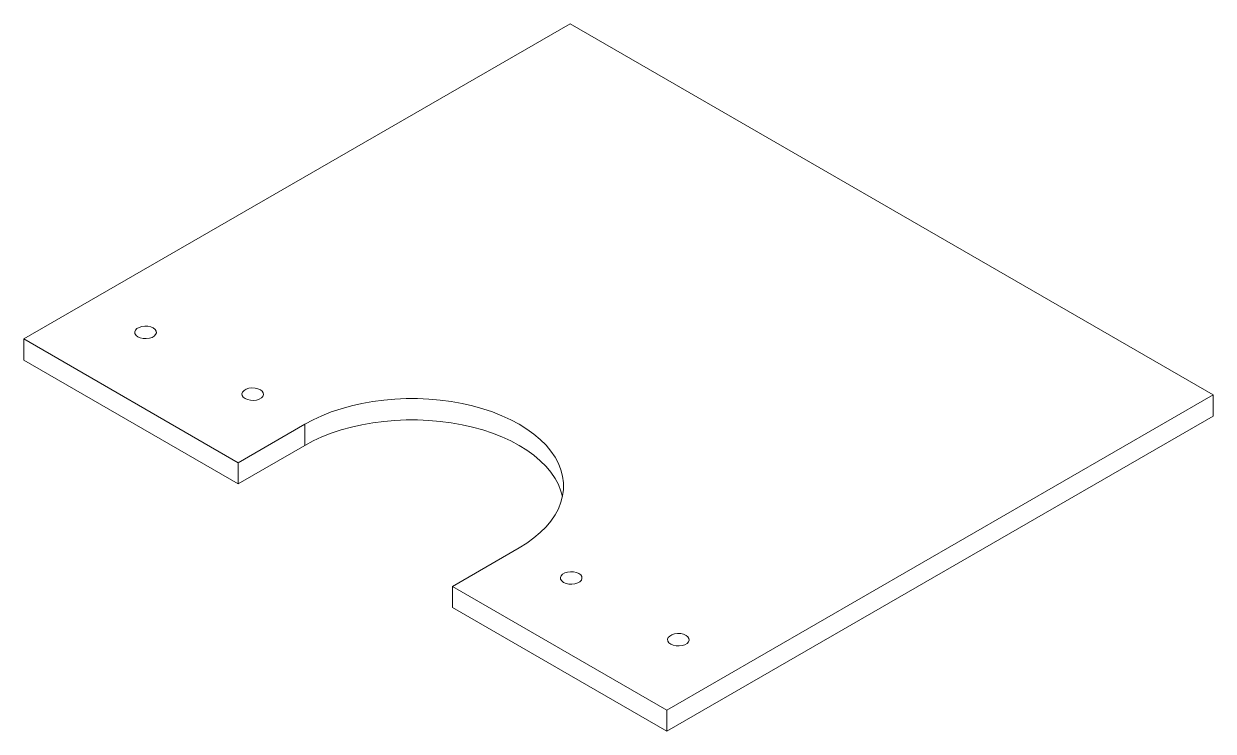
# Paper-space layout '_Isometric' of a CAD drawing. Header units: millimetres. Extents: x -137 to 137, y -82 to 82.
import ezdxf

# ---------------------------------------------------------------- set-up
doc = ezdxf.new("R2010")
doc.units = ezdxf.units.MM

psp = doc.layouts.new('_Isometric')

# ---------------------------------------------------------------- linework, layer by layer
at = {"color": 7, "linetype": 'Continuous', "lineweight": 15}
for p, q in [((-11.17, 81.72), (-137.32, 8.9)), ((137.32, -4), (-11.17, 81.72)), ((-137.32, 8.9), (-87.82, -19.68)), ((-137.32, 8.9), (-137.32, 4)), ((-137.32, 4), (-87.82, -24.57)), ((11.17, -76.82), (137.32, -4)), ((137.32, -4), (137.32, -8.9)), ((-87.82, -19.68), (-72.44, -10.8)), ((-72.44, -10.8), (-72.44, -15.69)), ((11.17, -81.72), (137.32, -8.9)), ((-87.82, -24.57), (-72.44, -15.69)), ((-87.82, -19.68), (-87.82, -24.57)), ((-22.94, -39.37), (-38.33, -48.25)), ((-38.33, -48.25), (11.17, -76.82)), ((-38.33, -48.25), (-38.33, -53.15)), ((-38.33, -53.15), (11.17, -81.72)), ((11.17, -76.82), (11.17, -81.72))]:
    psp.add_line(p, q, dxfattribs=at)
at = {"color": 7, "linetype": 'Continuous', "lineweight": 15, "flags": 128}
for points in [[(-110.98, 9.41), (-110.41, 9.17), (-109.74, 9.02), (-109.03, 8.99), (-108.33, 9.08), (-107.71, 9.28), (-107.21, 9.57), (-106.87, 9.93), (-106.71, 10.33), (-106.77, 10.74), (-107.01, 11.12), (-107.44, 11.45), (-108.01, 11.7), (-108.68, 11.84), (-109.39, 11.87), (-110.08, 11.78), (-110.71, 11.59), (-111.21, 11.3), (-111.55, 10.94), (-111.7, 10.54), (-111.65, 10.13), (-111.4, 9.74), (-110.98, 9.41)], [(-86.23, -4.88), (-85.66, -5.12), (-84.99, -5.26), (-84.28, -5.29), (-83.59, -5.21), (-82.96, -5.01), (-82.46, -4.72), (-82.12, -4.36), (-81.97, -3.96), (-82.02, -3.55), (-82.27, -3.16), (-82.69, -2.83), (-83.26, -2.59), (-83.93, -2.44), (-84.64, -2.42), (-85.33, -2.5), (-85.96, -2.7), (-86.46, -2.99), (-86.8, -3.35), (-86.95, -3.75), (-86.9, -4.16), (-86.65, -4.55), (-86.23, -4.88)], [(-72.44, -10.8), (-70.52, -9.77), (-68.47, -8.83), (-66.31, -7.97), (-64.04, -7.22), (-61.68, -6.56), (-59.25, -6.01), (-56.75, -5.57), (-54.19, -5.23), (-51.61, -5), (-49, -4.89), (-46.38, -4.89), (-43.77, -5), (-41.18, -5.23), (-38.63, -5.57), (-36.13, -6.01), (-33.69, -6.56), (-31.33, -7.22), (-29.07, -7.97), (-26.9, -8.83), (-24.86, -9.77), (-22.94, -10.8), (-21.16, -11.9), (-19.53, -13.08), (-18.05, -14.33), (-16.74, -15.64), (-15.61, -17), (-14.65, -18.41), (-13.88, -19.85), (-13.3, -21.33), (-12.91, -22.82), (-12.71, -24.33), (-12.71, -25.84), (-12.91, -27.34), (-13.3, -28.84), (-13.88, -30.31), (-14.65, -31.76), (-15.61, -33.16), (-16.74, -34.52), (-18.05, -35.83), (-19.53, -37.08), (-21.16, -38.26), (-22.94, -39.37)], [(-72.44, -15.69), (-70.52, -14.67), (-68.47, -13.72), (-66.31, -12.87), (-64.04, -12.12), (-61.68, -11.46), (-59.25, -10.91), (-56.75, -10.46), (-54.19, -10.13), (-51.61, -9.9), (-49, -9.79), (-46.38, -9.79), (-43.77, -9.9), (-41.18, -10.13), (-38.63, -10.46), (-36.13, -10.91), (-33.69, -11.46), (-31.33, -12.12), (-29.07, -12.87), (-26.9, -13.72), (-24.86, -14.67), (-22.94, -15.69), (-21.16, -16.8), (-19.53, -17.98), (-18.05, -19.23), (-16.74, -20.54), (-15.61, -21.9), (-14.65, -23.31), (-13.88, -24.75), (-13.3, -26.23), (-12.95, -27.53)], [(-12.69, -47.33), (-12.12, -47.57), (-11.45, -47.72), (-10.74, -47.75), (-10.05, -47.66), (-9.42, -47.46), (-8.92, -47.17), (-8.58, -46.81), (-8.43, -46.41), (-8.48, -46), (-8.73, -45.62), (-9.15, -45.29), (-9.72, -45.04), (-10.39, -44.9), (-11.1, -44.87), (-11.79, -44.96), (-12.42, -45.15), (-12.92, -45.44), (-13.26, -45.8), (-13.41, -46.2), (-13.36, -46.61), (-13.11, -47), (-12.69, -47.33)], [(12.06, -61.62), (12.63, -61.86), (13.3, -62.01), (14.01, -62.03), (14.7, -61.95), (15.33, -61.75), (15.83, -61.46), (16.17, -61.1), (16.32, -60.7), (16.27, -60.29), (16.02, -59.9), (15.6, -59.57), (15.03, -59.33), (14.36, -59.18), (13.65, -59.16), (12.95, -59.24), (12.33, -59.44), (11.83, -59.73), (11.49, -60.09), (11.34, -60.49), (11.39, -60.9), (11.63, -61.29), (12.06, -61.62)]]:
    psp.add_lwpolyline(points, dxfattribs=at)

doc.saveas('drawing.dxf')
